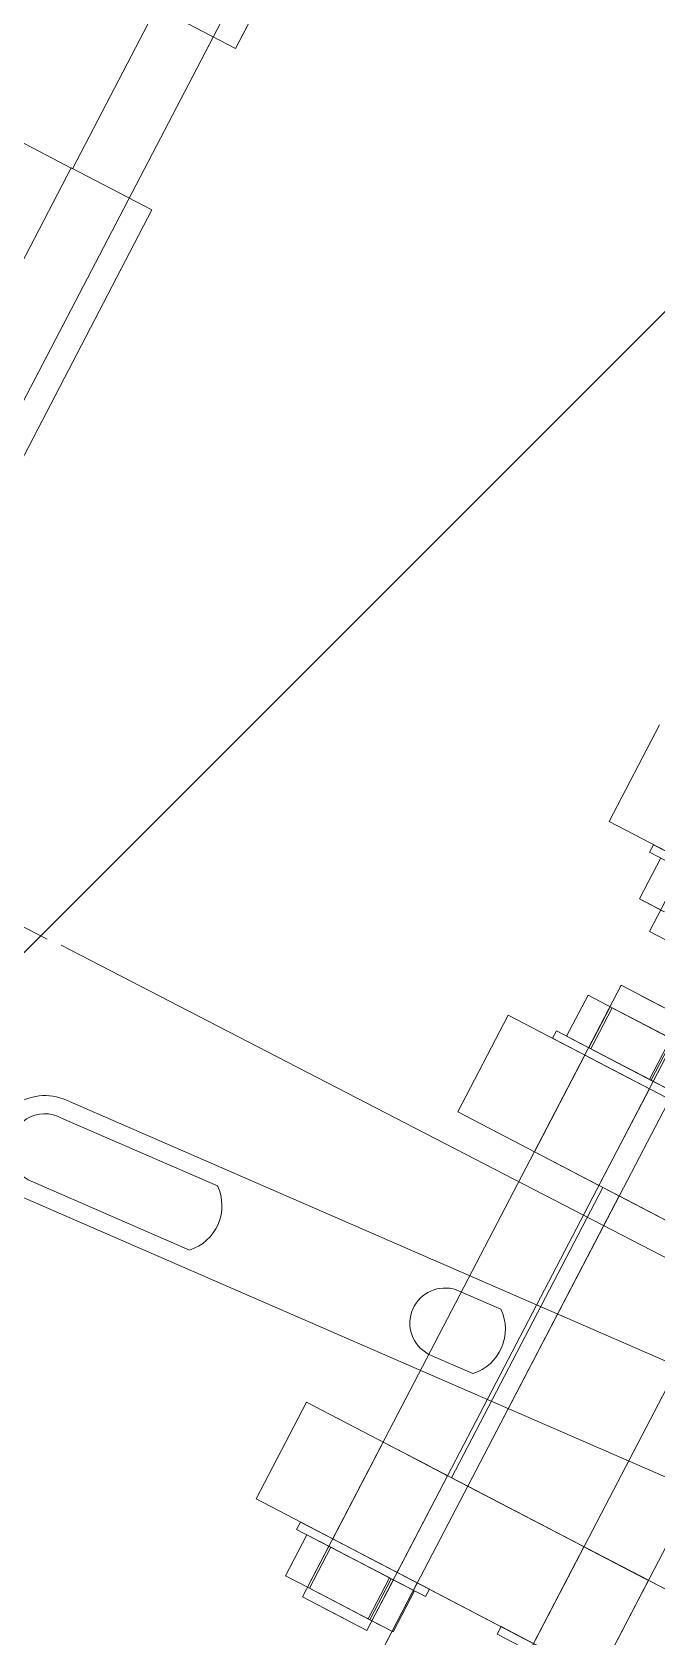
# Model space of a CAD drawing. Header units: metres. Extents: x -207 to 292, y -187 to 169.
# Drawn here: x -49.7044 to -49.5326, y -121.2879 to -120.8466 of the extents above; entities that cross this region are included whole.
import ezdxf

# ---------------------------------------------------------------- set-up
doc = ezdxf.new("R2010")
doc.units = ezdxf.units.M
for name, color, linetype, lineweight in [('A-FLOR-HRAL', 7, 'Continuous', 9), ('A-GLAZ-CURT', 7, 'Continuous', 9), ('A-GLAZ-CWMG', 7, 'Continuous', 9), ('A-ROOF', 7, 'Continuous', 9), ('A-ROOF-PATT', 7, 'Continuous', 9), ('P-PIPE', 7, 'Continuous', 9)]:
    doc.layers.add(name, color=color, linetype=linetype, lineweight=lineweight)
doc.layers.add('PR10-ARQ-PL-001-Emplazamiento-C-1_dwg', color=7, linetype='Continuous', lineweight=9, true_color=0x767676)

# ---------------------------------------------------------------- blocks, each defined once
blk = doc.blocks.new('FP_39-PLANTA EMPLAZAMIENTO ACTUALIZADO')
at = {"layer": 'A-ROOF-PATT', "color": 254, "true_color": 0xcbe5d8}
blk.add_line((-49.70029217364414, -121.0961067832913), (-49.79427655560553, -121.047500225965), dxfattribs=at)
blk = doc.blocks.new('Railing - Railing-2168040-PLANTA EMPLAZAMIENTO ACTUALIZADO')
at = {"layer": 'A-FLOR-HRAL'}
blk.add_line((-50.71035108614458, -122.8731926100988), (-47.70487639964842, -117.1075074028724), dxfattribs=at)
blk.add_line((-50.71035108614458, -122.8731926100988), (-47.70487639964842, -117.1075074028724), dxfattribs=at)
blk = doc.blocks.new('Rectangular Mullion - 50 x 50 mm-2216179-PLANTA EMPLAZAMIENTO ACTUALIZADO')
at = {"layer": 'A-GLAZ-CWMG'}
for p, q in [((0.025, 0.025), (-0.025, 0.025)), ((-0.025, 0.025), (-0.025, -0.025)), ((0.025, -0.025), (0.025, 0.025)), ((-0.025, -0.025), (0.025, -0.025))]:
    blk.add_line(p, q, dxfattribs=at)
blk = doc.blocks.new('Rectangular Mullion - 50 x 50 mm-2220742-PLANTA EMPLAZAMIENTO ACTUALIZADO')
at = {"layer": 'A-GLAZ-CWMG'}
for p, q in [((-0.025, -0.025), (-0.025, 0.025)), ((-0.025, 0.025), (0.025, 0.025)), ((0.025, 0.025), (0.025, -0.025)), ((0.025, -0.025), (-0.025, -0.025))]:
    blk.add_line(p, q, dxfattribs=at)
blk = doc.blocks.new('System Panel - Glazed-2220789-PLANTA EMPLAZAMIENTO ACTUALIZADO')
at = {"layer": 'A-GLAZ-CURT'}
for p, q in [((-0.4750000000000161, 0.0495), (0.4749999999999862, 0.0495)), ((0.4749999999999815, 0.0495), (-0.4750000000000209, 0.0495)), ((0.4749999999999787, 0.0495), (0.4749999999999787, 0.0245)), ((0.4749999999999862, 0.0495), (0.4749999999999862, 0.0245))]:
    blk.add_line(p, q, dxfattribs=at)
blk = doc.blocks.new('System Panel - Glazed-2220790-PLANTA EMPLAZAMIENTO ACTUALIZADO')
at = {"layer": 'A-GLAZ-CURT'}
for p, q in [((-0.4749999999999966, 0.0495), (0.4749999999999862, 0.0495)), ((0.4749999999999793, 0.0495), (-0.4750000000000035, 0.0495)), ((-0.474999999999996, 0.0245), (-0.474999999999996, 0.0495)), ((-0.474999999999996, 0.0495), (-0.474999999999996, 0.0245)), ((-0.4750000000000035, 0.0245), (0.4749999999999793, 0.0245)), ((0.4749999999999862, 0.0245), (-0.4749999999999966, 0.0245))]:
    blk.add_line(p, q, dxfattribs=at)
blk = doc.blocks.new('Valvula con brida - Estandar - Valvula con brida - Estandar-2265101-PLANTA EMPLAZAMIENTO ACTUALIZADO')
at = {"layer": 'P-PIPE'}
for p, q in [((-0.1162461462388666, 0.09664710097003835), (-0.1162461462388666, -0.09299854703539068)), ((-0.1162461462388666, 0.09664710097003835), (-0.1162461462388666, -0.09299854703539068)), ((-0.102419311915172, 0.096647100970129), (-0.1162461462388227, 0.096647100970129)), ((-0.1024193119151719, 0.096647100970129), (-0.1162461462388228, 0.096647100970129)), ((-0.09624614623882272, 0.096647100970129), (-0.1100729805624737, 0.096647100970129)), ((-0.09624614623882284, 0.096647100970129), (-0.1100729805624737, 0.096647100970129)), ((-0.09624614623887111, -0.09299854703542533), (-0.09624614623887111, 0.09664710097003835)), ((-0.09624614623887111, -0.09299854703535602), (-0.09624614623887111, 0.09664710097003835)), ((-0.0540085947220412, 0.09664710097003835), (-0.05400859472207585, -0.09299854703535602)), ((-0.0540085947220412, 0.09664710097003835), (-0.05400859472207585, -0.09299854703535602)), ((-0.03400859472201109, -0.09299854703535602), (-0.03400859472204575, 0.0966471009700037)), ((-0.03400859472201109, -0.09299854703535602), (-0.03400859472204575, 0.0966471009700037)), ((-0.1155863161825723, 0.09), (-0.1230863161825725, 0.09)), ((-0.1230863161825725, 0.09), (-0.1155863161825724, 0.09)), ((-0.1230863161825725, 0.07728636105987982), (-0.1230863161825725, 0.09)), ((-0.1155863161825724, 0.09), (-0.1230863161825725, 0.09)), ((-0.1230863161825725, 0.09), (-0.1155863161825723, 0.09)), ((-0.1230863161825725, 0.09), (-0.1230863161825725, 0.07728636105987982)), ((-0.1162461462388666, 0.08999999999994489), (-0.1162461462388666, 0.07728636105979604)), ((-0.1162461462388229, 0.09), (-0.09624614623882291, 0.09)), ((-0.1162461462388229, 0.09), (-0.09624614623882291, 0.09)), ((-0.1162461462388666, 0.08999999999994489), (-0.1162461462388666, 0.07728636105979604)), ((-0.1162461462388229, 0.09), (-0.09624614623882291, 0.09)), ((-0.1162461462388229, 0.09), (-0.09624614623882291, 0.09)), ((-0.09690597629507346, 0.09), (-0.1155863161825723, 0.09)), ((-0.1155863161825724, 0.09), (-0.09743650526186975, 0.09)), ((-0.1155863161825723, 0.07728636105987982), (-0.1155863161825723, 0.09)), ((-0.1155863161825724, 0.07728636105987982), (-0.1155863161825724, 0.09)), ((-0.09743650526186975, 0.09), (-0.1155863161825724, 0.09)), ((-0.1155863161825723, 0.09), (-0.09690597629507346, 0.09)), ((-0.1155863161825723, 0.09), (-0.1155863161825723, 0.07728636105987982)), ((-0.1155863161825724, 0.09), (-0.1155863161825724, 0.07728636105987982)), ((-0.09743650526186975, 0.07728636105987982), (-0.09743650526186975, 0.09)), ((-0.09743650526186975, 0.09), (-0.09743650526186975, 0.07728636105987982)), ((-0.09690597629507346, 0.09), (-0.09690597629507346, 0.07728636105987982)), ((-0.09690597629507346, 0.07728636105987982), (-0.09690597629507346, 0.09)), ((-0.09624614623887111, 0.07728636105979604), (-0.09624614623887111, 0.08999999999991024)), ((-0.09624614623887111, 0.07728636105979604), (-0.09624614623887111, 0.08999999999991024)), ((-0.1262461462388643, 0.07728636105979604), (-0.1262461462388989, 0.07499999999989632)), ((-0.08624614623882236, 0.07728636105987982), (-0.1262461462388224, 0.07728636105987982)), ((-0.08624614623882236, 0.07728636105987982), (-0.1262461462388224, 0.07728636105987982)), ((-0.1262461462388643, 0.07728636105979604), (-0.1262461462388989, 0.07499999999989632)), ((-0.0862461462388225, 0.07728636105987982), (-0.1262461462388225, 0.07728636105987982)), ((-0.0862461462388225, 0.07728636105987982), (-0.1262461462388225, 0.07728636105987982)), ((-0.1155863161825724, 0.07728636105987982), (-0.1230863161825725, 0.07728636105987982)), ((-0.1230863161825725, 0.07728636105987982), (-0.1155863161825723, 0.07728636105987982)), ((-0.1155863161825723, 0.07728636105987982), (-0.1230863161825725, 0.07728636105987982)), ((-0.1230863161825725, 0.07728636105987982), (-0.1155863161825724, 0.07728636105987982)), ((-0.09624614623882291, 0.07728636105987982), (-0.1162461462388229, 0.07728636105987982)), ((-0.09624614623882291, 0.07728636105987982), (-0.1162461462388229, 0.07728636105987982)), ((-0.09624614623882291, 0.07728636105987982), (-0.1162461462388229, 0.07728636105987982)), ((-0.09624614623882291, 0.07728636105987982), (-0.1162461462388229, 0.07728636105987982)), ((-0.09743650526186975, 0.07728636105987982), (-0.1155863161825724, 0.07728636105987982)), ((-0.1155863161825723, 0.07728636105987982), (-0.09690597629507346, 0.07728636105987982)), ((-0.09690597629507346, 0.07728636105987982), (-0.1155863161825723, 0.07728636105987982)), ((-0.1155863161825724, 0.07728636105987982), (-0.09743650526186975, 0.07728636105987982)), ((-0.08967124077847151, 0.07728636105987982), (-0.09743650526186975, 0.07728636105987982)), ((-0.09743650526186975, 0.07728636105987982), (-0.08967124077847151, 0.07728636105987982)), ((-0.09690597629507346, 0.07728636105987982), (-0.08967124077847151, 0.07728636105987982)), ((-0.08967124077847151, 0.07728636105987982), (-0.09690597629507346, 0.07728636105987982)), ((-0.1400000000000721, 0.07499999999986166), (-0.1400000000000721, 0.04499999999986849)), ((-0.140000000000018, 0.07499999999993016), (0.140000000000018, 0.07499999999993016)), ((-0.140000000000018, 0.07499999999993016), (0.140000000000018, 0.07499999999993016)), ((-0.1262461462388224, 0.07499999999999242), (-0.08624614623882236, 0.07499999999999242)), ((-0.1262461462388224, 0.07499999999999242), (-0.08624614623882236, 0.07499999999999242)), ((-0.1262461462388225, 0.07499999999999242), (-0.0862461462388225, 0.07499999999999242)), ((-0.1262461462388225, 0.07499999999999242), (-0.0862461462388225, 0.07499999999999242)), ((-0.1162461462388666, 0.07499999999982702), (-0.1162461462388666, 0.04499999999986849)), ((-0.1162461462388666, 0.07499999999982702), (-0.1162461462388666, 0.04499999999986849)), ((-0.1162461462388227, 0.07499999999993019), (-0.1024193119151719, 0.07499999999993019)), ((-0.1162461462388228, 0.07499999999993019), (-0.1024193119151719, 0.07499999999993019)), ((-0.1100729805624736, 0.07499999999993019), (-0.09624614623882272, 0.07499999999993019)), ((-0.1100729805624737, 0.07499999999993019), (-0.09624614623882284, 0.07499999999993019)), ((-0.09624614623887111, 0.04499999999986849), (-0.09624614623887111, 0.07499999999982702)), ((-0.09624614623887111, 0.04499999999986849), (-0.09624614623887111, 0.07499999999982702)), ((-0.140000000000018, 0.04499999999995431), (0.140000000000018, 0.04499999999995431)), ((-0.140000000000018, 0.04499999999995431), (0.140000000000018, 0.04499999999995431)), ((-0.1024193119151719, 0.04499999999995433), (-0.1162461462388227, 0.04499999999995433)), ((-0.102419311915172, 0.04499999999995433), (-0.1162461462388228, 0.04499999999995433)), ((-0.09624614623882272, 0.04499999999995433), (-0.1100729805624737, 0.04499999999995433)), ((-0.09624614623882284, 0.04499999999995433), (-0.1100729805624736, 0.04499999999995433)), ((-0.09500000000006503, 0.04499999999986849), (-0.09500000000006503, -0.0450000000001457)), ((0.09500000000000001, 0.04499999999995431), (-0.09500000000000001, 0.04499999999995431)), ((0.09500000000000001, 0.04499999999995431), (-0.09500000000000001, 0.04499999999995431)), ((-0.0900000000000835, 0.04499999999983384), (-0.09000000000004885, -0.0450000000001457)), ((-0.09000000000002718, 0.04499999999995431), (0.09000000000002718, 0.04499999999995431)), ((-0.09000000000002718, 0.04499999999995431), (0.09000000000002718, 0.04499999999995431)), ((-0.09000000000004885, 0.04499999999986849), (-0.09000000000004885, -0.0450000000001457)), ((-0.09000000000000553, 0.04499999999995431), (0.09000000000000553, 0.04499999999995431)), ((-0.09000000000000553, 0.04499999999995431), (0.09000000000000553, 0.04499999999995431)), ((-2.094671103236578e-14, 0.01466251072966406), (-0.2359706645039174, -0.001838165551306225)), ((-0.2359706645039174, -0.001838165551306223), (-2.094671103236578e-14, 0.01466251072966407)), ((-0.1177625231237198, 0.001415543430775193), (-0.1043954429085801, 0.002350260735213972)), ((-0.1043954429085801, 0.002350260735213972), (-0.1177625231237198, 0.001415543430775193)), ((-0.2358141822013883, -0.006839432733170653), (-0.1891883871806652, -0.003579039533036666)), ((-0.1891883871806652, -0.003579039533036666), (-0.2358141822013883, -0.006839432733170653)), ((-0.2359706645036688, -0.03116318701057924), (0.002040627086086278, -0.01451981618314042)), ((0.002040627086086278, -0.01451981618314042), (-0.2359706645036688, -0.03116318701057924)), ((-0.1030523805599156, -0.01685642567498241), (-0.1164194607750251, -0.01779114297941875)), ((-0.1164194607750251, -0.01779114297941875), (-0.1030523805599156, -0.01685642567498241)), ((-0.1878453248320006, -0.02278572594323305), (-0.2361271468062063, -0.0261619198287154)), ((-0.2361271468062063, -0.0261619198287154), (-0.1878453248320006, -0.02278572594323305)), ((-0.1400000000001068, -0.04500000000011105), (-0.1400000000000721, -0.07500000000003493)), ((-0.1400000000000267, -0.04500000000001657), (0.1400000000000267, -0.04500000000001657)), ((-0.1400000000000267, -0.04500000000001657), (0.1400000000000267, -0.04500000000001657)), ((-0.1162461462388666, -0.0450000000001457), (-0.1162461462388666, -0.07500000000010423)), ((-0.1162461462388666, -0.0450000000001457), (-0.1162461462388666, -0.07500000000010423)), ((-0.1162461462388227, -0.04500000000001659), (-0.1024193119151719, -0.04500000000001659)), ((-0.1162461462388228, -0.04500000000001659), (-0.1024193119151719, -0.04500000000001659)), ((-0.1100729805624736, -0.04500000000001659), (-0.09624614623882272, -0.04500000000001659)), ((-0.1100729805624737, -0.04500000000001659), (-0.09624614623882284, -0.04500000000001659)), ((-0.09624614623887111, -0.07500000000010423), (-0.09624614623887111, -0.0450000000001457)), ((-0.09624614623887111, -0.07500000000010423), (-0.09624614623887111, -0.0450000000001457)), ((-0.09500000000000001, -0.04500000000001657), (0.09500000000000001, -0.04500000000001657)), ((-0.09500000000000001, -0.04500000000001657), (0.09500000000000001, -0.04500000000001657)), ((0.09000000000002718, -0.04500000000001657), (-0.09000000000002718, -0.04500000000001657)), ((0.09000000000002718, -0.04500000000001657), (-0.09000000000002718, -0.04500000000001657)), ((-0.09000000000000553, -0.04500000000001657), (0.09000000000000553, -0.04500000000001657)), ((-0.09000000000000553, -0.04500000000001657), (0.09000000000000553, -0.04500000000001657)), ((-0.0540085947220412, -0.0450000000001457), (-0.0540085947220412, -0.07500000000010423)), ((-0.0540085947220412, -0.0450000000001457), (-0.0540085947220412, -0.07500000000010423)), ((-0.05400859472199536, -0.04500000000001655), (-0.03476979939688252, -0.04500000000001655)), ((-0.05400859472199576, -0.04500000000001655), (-0.03476979939688288, -0.04500000000001655)), ((-0.0532473900471082, -0.04500000000001655), (-0.03400859472199535, -0.04500000000001655)), ((-0.05324739004710864, -0.04500000000001655), (-0.03400859472199576, -0.04500000000001655)), ((-0.03400859472201109, -0.07500000000010423), (-0.0340085947220804, -0.0450000000000764)), ((-0.03400859472201109, -0.07500000000010423), (-0.0340085947220804, -0.0450000000000764)), ((-0.1400000000000267, -0.07499999999999242), (0.1400000000000267, -0.07499999999999242)), ((-0.1400000000000267, -0.07499999999999242), (0.1400000000000267, -0.07499999999999242)), ((-0.1262461462388989, -0.07500000000006958), (-0.1262461462388643, -0.07728636106000394)), ((-0.08624614623882236, -0.07499999999999242), (-0.1262461462388224, -0.07499999999999242)), ((-0.08624614623882236, -0.07499999999999242), (-0.1262461462388224, -0.07499999999999242)), ((-0.1262461462388989, -0.07500000000006958), (-0.1262461462388643, -0.07728636106000394)), ((-0.0862461462388225, -0.07499999999999242), (-0.1262461462388225, -0.07499999999999242)), ((-0.0862461462388225, -0.07499999999999242), (-0.1262461462388225, -0.07499999999999242)), ((-0.1024193119151719, -0.07499999999999246), (-0.1162461462388227, -0.07499999999999246)), ((-0.1024193119151719, -0.07499999999999246), (-0.1162461462388228, -0.07499999999999246)), ((-0.09624614623882272, -0.07499999999999246), (-0.1100729805624737, -0.07499999999999246)), ((-0.09624614623882284, -0.07499999999999246), (-0.1100729805624736, -0.07499999999999246)), ((-0.09000000000004885, -0.07500000000006958), (-0.09000000000004885, -0.1300000000000398)), ((-0.09000000000002718, -0.07499999999999242), (0.09000000000002718, -0.07499999999999242)), ((-0.09000000000002718, -0.07499999999999242), (0.09000000000002718, -0.07499999999999242)), ((-0.08624614623887338, -0.07728636106000394), (-0.08624614623883872, -0.07500000000006958)), ((-0.08624614623887338, -0.07728636106000394), (-0.08624614623883872, -0.07500000000006958)), ((-0.06400859472203893, -0.07500000000006958), (-0.06400859472200428, -0.0772863610599693)), ((-0.02400859472199579, -0.07499999999999242), (-0.0640085947219958, -0.07499999999999242)), ((-0.02400859472199579, -0.07499999999999242), (-0.0640085947219958, -0.07499999999999242)), ((-0.06400859472203893, -0.07500000000006958), (-0.06400859472200428, -0.0772863610599693)), ((-0.02400859472199576, -0.07499999999999242), (-0.06400859472199577, -0.07499999999999242)), ((-0.02400859472199576, -0.07499999999999242), (-0.06400859472199577, -0.07499999999999242)), ((-0.1262461462388224, -0.07728636105987982), (-0.08624614623882236, -0.07728636105987982)), ((-0.1262461462388224, -0.07728636105987982), (-0.08624614623882236, -0.07728636105987982)), ((-0.1262461462388225, -0.07728636105987982), (-0.0862461462388225, -0.07728636105987982)), ((-0.1262461462388225, -0.07728636105987982), (-0.0862461462388225, -0.07728636105987982)), ((-0.1155863161825723, -0.07728636105987982), (-0.1230863161825725, -0.07728636105987982)), ((-0.1230863161825725, -0.07728636105987982), (-0.1155863161825724, -0.07728636105987982)), ((-0.1230863161825725, -0.09), (-0.1230863161825725, -0.07728636105987982)), ((-0.1155863161825724, -0.07728636105987982), (-0.1230863161825725, -0.07728636105987982)), ((-0.1230863161825725, -0.07728636105987982), (-0.1155863161825723, -0.07728636105987982)), ((-0.1230863161825725, -0.07728636105987982), (-0.1230863161825725, -0.09)), ((-0.1162461462388666, -0.07728636105993465), (-0.1162461462388666, -0.0900000000001528)), ((-0.1162461462388229, -0.07728636105987982), (-0.09624614623882291, -0.07728636105987982)), ((-0.1162461462388229, -0.07728636105987982), (-0.09624614623882291, -0.07728636105987982)), ((-0.1162461462388666, -0.07728636105993465), (-0.1162461462388666, -0.0900000000001528)), ((-0.1162461462388229, -0.07728636105987982), (-0.09624614623882291, -0.07728636105987982)), ((-0.1162461462388229, -0.07728636105987982), (-0.09624614623882291, -0.07728636105987982)), ((-0.09690597629507346, -0.07728636105987982), (-0.1155863161825723, -0.07728636105987982)), ((-0.1155863161825724, -0.07728636105987982), (-0.09743650526186975, -0.07728636105987982)), ((-0.1155863161825723, -0.09), (-0.1155863161825723, -0.07728636105987982)), ((-0.1155863161825724, -0.09), (-0.1155863161825724, -0.07728636105987982)), ((-0.09743650526186975, -0.07728636105987982), (-0.1155863161825724, -0.07728636105987982)), ((-0.1155863161825723, -0.07728636105987982), (-0.09690597629507346, -0.07728636105987982)), ((-0.1155863161825723, -0.07728636105987982), (-0.1155863161825723, -0.09)), ((-0.1155863161825724, -0.07728636105987982), (-0.1155863161825724, -0.09)), ((-0.09743650526186975, -0.07728636105987982), (-0.08967124077847151, -0.07728636105987982)), ((-0.09743650526186975, -0.09), (-0.09743650526186975, -0.07728636105987982)), ((-0.08967124077847151, -0.07728636105987982), (-0.09743650526186975, -0.07728636105987982)), ((-0.09743650526186975, -0.07728636105987982), (-0.09743650526186975, -0.09)), ((-0.08967124077847151, -0.07728636105987982), (-0.09690597629507346, -0.07728636105987982)), ((-0.09690597629507346, -0.07728636105987982), (-0.09690597629507346, -0.09)), ((-0.09690597629507346, -0.07728636105987982), (-0.08967124077847151, -0.07728636105987982)), ((-0.09690597629507346, -0.09), (-0.09690597629507346, -0.07728636105987982)), ((-0.09624614623887111, -0.09000000000011815), (-0.09624614623887111, -0.0772863610599693)), ((-0.09624614623887111, -0.09000000000011815), (-0.09624614623887111, -0.0772863610599693)), ((-0.08967124077847151, -0.09), (-0.08967124077847151, -0.07728636105987982)), ((-0.08967124077847151, -0.07728636105987982), (-0.08967124077847151, -0.09)), ((-0.0640085947219958, -0.07728636105987982), (-0.02400859472199579, -0.07728636105987982)), ((-0.0640085947219958, -0.07728636105987982), (-0.02400859472199579, -0.07728636105987982)), ((-0.06400859472199577, -0.07728636105987982), (-0.02400859472199576, -0.07728636105987982)), ((-0.06400859472199577, -0.07728636105987982), (-0.02400859472199576, -0.07728636105987982)), ((-0.1155863161825724, -0.09), (-0.1230863161825725, -0.09)), ((-0.1230863161825725, -0.09), (-0.1155863161825723, -0.09)), ((-0.1155863161825723, -0.09), (-0.1230863161825725, -0.09)), ((-0.1230863161825725, -0.09), (-0.1155863161825724, -0.09)), ((-0.09624614623882291, -0.09), (-0.1162461462388229, -0.09)), ((-0.09624614623882291, -0.09), (-0.1162461462388229, -0.09)), ((-0.09624614623882291, -0.09), (-0.1162461462388229, -0.09)), ((-0.09624614623882291, -0.09), (-0.1162461462388229, -0.09)), ((-0.09743650526186975, -0.09), (-0.1155863161825724, -0.09)), ((-0.1155863161825723, -0.09), (-0.09690597629507346, -0.09)), ((-0.09690597629507346, -0.09), (-0.1155863161825723, -0.09)), ((-0.1155863161825724, -0.09), (-0.09743650526186975, -0.09)), ((-0.08967124077847151, -0.09), (-0.09743650526186975, -0.09)), ((-0.09743650526186975, -0.09), (-0.08967124077847151, -0.09)), ((-0.09690597629507346, -0.09), (-0.08967124077847151, -0.09)), ((-0.08967124077847151, -0.09), (-0.09690597629507346, -0.09)), ((-0.1162461462388227, -0.09299854703529249), (-0.102419311915172, -0.09299854703529249)), ((-0.1162461462388228, -0.09299854703529249), (-0.1024193119151719, -0.09299854703529249)), ((-0.1100729805624736, -0.09299854703529249), (-0.09624614623882272, -0.09299854703529249)), ((-0.1100729805624737, -0.09299854703529249), (-0.09624614623882284, -0.09299854703529249))]:
    blk.add_line(p, q, dxfattribs=at)
for centre, radius, start, end in [((-0.1162629784726365, -0.00812989943164604), 0.009662510729636514, 98.92793350558124, 269.0720664946031), ((-0.1162629784726365, -0.00812989943164604), 0.009662510729636498, 98.92793350558092, 269.0720664946029), ((-0.1121197578370875, -0.007840177221424478), 0.01278710549197356, 315.1619950579724, 52.83800494203282), ((-0.1121197578370875, -0.007840177221424478), 0.01278710549197354, 315.1619950579721, 52.83800494203238), ((-0.2359706645038153, -0.01650067628094273), 0.0146625107296365, 90.00000000039928, 270.0000000005717), ((-0.2359706645038153, -0.01650067628094273), 0.01466251072963654, 90.00000000039984, 270.0000000005722), ((-0.1969127021091726, -0.01376947748967511), 0.01278710549197355, 315.1619950579725, 52.83800494203284), ((-0.1969127021091726, -0.01376947748967511), 0.01278710549197355, 315.1619950579721, 52.83800494203241), ((-0.2359706645038153, -0.01650067628094273), 0.009662510729636538, 89.0720664943763, 269.072066494589), ((-0.2359706645038153, -0.01650067628094273), 0.009662510729636538, 89.0720664943758, 269.0720664945885)]:
    blk.add_arc(centre, radius, start, end, dxfattribs=at)
blk = doc.blocks.new('Brida - Estandar - Brida - Estandar-2276185-PLANTA EMPLAZAMIENTO ACTUALIZADO')
at = {"layer": 'P-PIPE'}
for p, q in [((0.1162461462388228, 0.096647100970129), (0.102419311915172, 0.096647100970129)), ((0.1162461462388227, 0.096647100970129), (0.1024193119151718, 0.096647100970129)), ((0.1162461462388319, -0.09299854703542533), (0.1162461462387626, 0.09664710097003835)), ((0.1162461462388319, -0.09299854703542533), (0.1162461462387626, 0.09664710097003835)), ((0.1150557872157759, 0.09), (0.1228210516991742, 0.09)), ((0.1228210516991742, 0.09), (0.1150557872157759, 0.09)), ((0.1228210516991742, 0.09), (0.1155863161825722, 0.09)), ((0.1155863161825722, 0.09), (0.1228210516991742, 0.09)), ((0.1228210516991742, 0.07728636105987982), (0.1228210516991742, 0.09)), ((0.1228210516991742, 0.09), (0.1228210516991742, 0.07728636105987982)), ((0.1262461462388224, 0.07728636105987982), (0.08624614623882235, 0.07728636105987982)), ((0.1262461462388224, 0.07728636105987982), (0.08624614623882235, 0.07728636105987982)), ((0.1262461462388225, 0.07728636105987982), (0.08624614623882249, 0.07728636105987982)), ((0.1262461462388225, 0.07728636105987982), (0.08624614623882249, 0.07728636105987982)), ((0.1262461462388296, 0.07499999999986166), (0.126246146238795, 0.07728636105976139)), ((0.1262461462388296, 0.07499999999986166), (0.126246146238795, 0.07728636105976139)), ((-0.140000000000018, 0.07499999999993016), (0.140000000000018, 0.07499999999993016)), ((-0.140000000000018, 0.07499999999993016), (0.140000000000018, 0.07499999999993016)), ((0.08624614623882235, 0.07499999999999242), (0.1262461462388224, 0.07499999999999242)), ((0.08624614623882235, 0.07499999999999242), (0.1262461462388224, 0.07499999999999242)), ((0.08624614623882249, 0.07499999999999242), (0.1262461462388225, 0.07499999999999242)), ((0.08624614623882249, 0.07499999999999242), (0.1262461462388225, 0.07499999999999242)), ((0.1400000000000028, 0.04499999999983384), (0.1399999999999682, 0.07499999999982702))]:
    blk.add_line(p, q, dxfattribs=at)
blk = doc.blocks.new('YADRAN_LASQUEMAS_ARQ_MO_003_ESTANQUE CABECERA_rvt-1-PLANTA EMPLAZAMIENTO ACTUALIZADO')
at = {"layer": 'A-ROOF-PATT', "true_color": 0x008040}
h = blk.add_hatch(dxfattribs=at)
h.set_pattern_fill('FP_31', color=116, style=0, pattern_type=2)
h.set_pattern_definition([(152.653, (-52.507, -103.883), (-0.1607824179589069, -0.3108842454600865), [])])
h.paths.add_polyline_path([(-48.31353299491367, -124.1428032034035), (-40.92712681399675, -109.8606392729248), (-43.26069009777545, -108.653774098518), (-50.64709627869237, -122.9359380289967)])
at = {"layer": 'P-PIPE'}
blk.add_line((-49.37636801520249, -120.8469404580863), (-49.60750226646281, -121.2903470651583), dxfattribs=at)
at = {"layer": 'A-FLOR-HRAL', "lineweight": 9}
blk.add_blockref('Railing - Railing-2168040-PLANTA EMPLAZAMIENTO ACTUALIZADO', (0, 0), dxfattribs=at)
at = {"layer": 'A-GLAZ-CURT', "lineweight": 9, "rotation": 242.5386953833956}
for name, p in [('System Panel - Glazed-2220789-PLANTA EMPLAZAMIENTO ACTUALIZADO', (-49.47335748783643, -120.4068511564551)), ('System Panel - Glazed-2220790-PLANTA EMPLAZAMIENTO ACTUALIZADO', (-49.93450694253876, -121.2941736347164))]:
    blk.add_blockref(name, p, dxfattribs=at)
at = {"layer": 'A-GLAZ-CWMG', "lineweight": 9, "extrusion": (0, 0, -1), "rotation": 297.4613046166044}
for name in ['Rectangular Mullion - 50 x 50 mm-2216179-PLANTA EMPLAZAMIENTO ACTUALIZADO', 'Rectangular Mullion - 50 x 50 mm-2220742-PLANTA EMPLAZAMIENTO ACTUALIZADO']:
    blk.add_blockref(name, (49.70393221518759, -120.8505123955858), dxfattribs=at)
at = {"layer": 'A-ROOF'}
blk.add_blockref('FP_39-PLANTA EMPLAZAMIENTO ACTUALIZADO', (0, 0), dxfattribs=at)
at = {"layer": 'P-PIPE', "lineweight": 9}
for name, p, rotation in [('Brida - Estandar - Brida - Estandar-2276185-PLANTA EMPLAZAMIENTO ACTUALIZADO', (-49.38695669377746, -121.0619584019495), 152.4683519935971), ('Valvula con brida - Estandar - Valvula con brida - Estandar-2265101-PLANTA EMPLAZAMIENTO ACTUALIZADO', (-49.48403405499305, -121.24819104867), 332.4683519935973)]:
    blk.add_blockref(name, p, dxfattribs=dict(at, rotation=rotation))
blk = doc.blocks.new('PR10-ARQ-PL-001-Emplazamiento-C-1_dwg-674643-PLANTA EMPLAZAMIENTO ACTUALIZADO')
at = {"lineweight": 9, "true_color": 0x0000ff}
h = blk.add_hatch(dxfattribs=at)
h.set_pattern_fill('FP_4', color=5, style=0, pattern_type=2)
h.set_pattern_definition([(45, (0, 0), (-0.2245064030267289, 0.2245064030267289), [])])
h.paths.add_polyline_path([(-45.56583217211071, -124.684877562523), (-38.40879702515903, -111.054182547331), (-43.30232214681806, -108.5605525243283), (-50.4544364735367, -122.1937550795936), (-45.6106560934458, -124.6620363032747)])

msp = doc.modelspace()

# ---------------------------------------------------------------- block references
at = {"lineweight": 5}
msp.add_blockref('YADRAN_LASQUEMAS_ARQ_MO_003_ESTANQUE CABECERA_rvt-1-PLANTA EMPLAZAMIENTO ACTUALIZADO', (0, 0), dxfattribs=at)
at = {"layer": 'PR10-ARQ-PL-001-Emplazamiento-C-1_dwg', "color": 7}
msp.add_blockref('PR10-ARQ-PL-001-Emplazamiento-C-1_dwg-674643-PLANTA EMPLAZAMIENTO ACTUALIZADO', (0, 0), dxfattribs=at)

doc.saveas('drawing.dxf')
